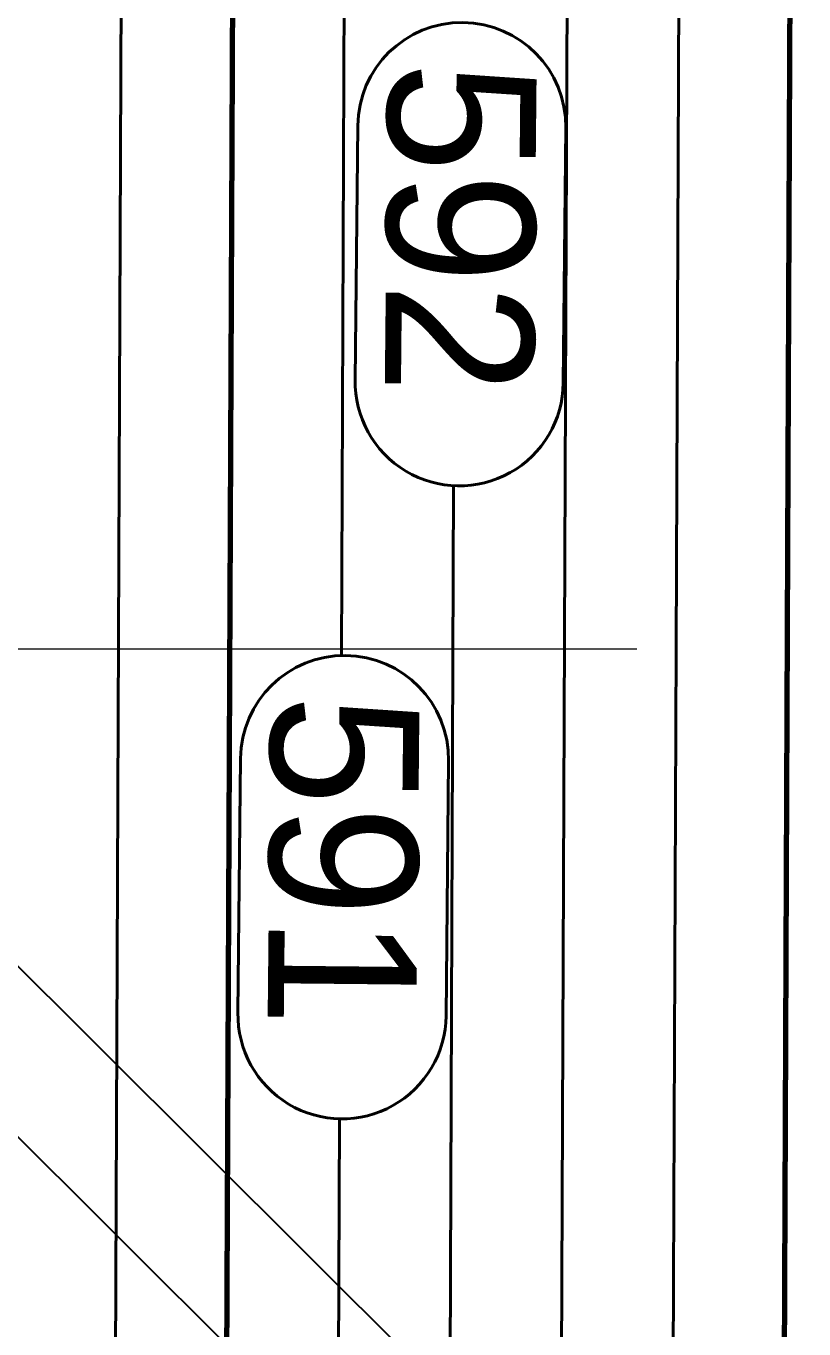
# Model space of a CAD drawing. Header units: inches. Extents: x -5337 to 1057, y 15227 to 19227.
# Drawn here: x -1577.41 to -1556.48, y 18804.12 to 18839.15 of the extents above; entities that cross this region are included whole.
import ezdxf
from ezdxf.enums import TextEntityAlignment as Align

# ---------------------------------------------------------------- set-up
doc = ezdxf.new("R2010")
doc.units = ezdxf.units.IN
doc.header["$LTSCALE"] = 150
doc.header["$MEASUREMENT"] = 0
doc.linetypes.add('HIDDEN', pattern=[0.375, 0.25, -0.125])
for name, color, linetype in [('COMT-MIN', 84, 'Continuous'), ('CONT-MJR', 84, 'Continuous'), ('grid', 7, 'HIDDEN'), ('STORM', 7, 'Continuous')]:
    doc.layers.add(name, color=color, linetype=linetype)
doc.styles.add('Style-ENGINEERING', font='ENGINEERING.shx')

msp = doc.modelspace()

# ---------------------------------------------------------------- linework, layer by layer
at = {"layer": 'COMT-MIN', "color": 5, "linetype": 'Continuous', "lineweight": 40}
for p, q in [((-1568.921, 18822.225), (-1568.654, 18886.951)), ((-1575.047, 18791.568), (-1574.687, 18878.98)), ((-1559.92, 18822.451), (-1559.763, 18860.492)), ((-1563.085, 18782.255), (-1562.815, 18847.803)), ((-1568.551, 18829.642), (-1568.483, 18836.472)), ((-1568.483, 18836.472), (-1568.483, 18836.472)), ((-1568.483, 18836.472), (-1568.483, 18836.472)), ((-1562.884, 18836.416), (-1562.952, 18829.559)), ((-1562.884, 18836.416), (-1562.884, 18836.416)), ((-1562.884, 18836.416), (-1562.884, 18836.416)), ((-1562.884, 18836.416), (-1562.884, 18836.416)), ((-1562.952, 18829.559), (-1562.952, 18829.558)), ((-1562.952, 18829.558), (-1562.952, 18829.559)), ((-1566.081, 18783.286), (-1565.902, 18826.791)), ((-1560.085, 18782.243), (-1559.92, 18822.451)), ((-1571.704, 18812.624), (-1571.636, 18819.454)), ((-1571.636, 18819.454), (-1571.636, 18819.454)), ((-1571.636, 18819.454), (-1571.636, 18819.454)), ((-1566.036, 18819.398), (-1566.105, 18812.541)), ((-1566.036, 18819.398), (-1566.036, 18819.398)), ((-1566.036, 18819.398), (-1566.036, 18819.398)), ((-1566.036, 18819.398), (-1566.036, 18819.398)), ((-1566.105, 18812.541), (-1566.105, 18812.541)), ((-1566.105, 18812.541), (-1566.105, 18812.541)), ((-1569.068, 18786.366), (-1568.972, 18809.77))]:
    msp.add_line(p, q, dxfattribs=at)
for centre, start, end in [((-1565.683, 18836.444), 359.4281, 179.4281), ((-1565.752, 18829.587), 178.8584, 359.4281), ((-1568.836, 18819.426), 359.4281, 179.4281), ((-1568.904, 18812.569), 178.8584, 359.4281)]:
    msp.add_arc(centre, 2.8, start, end, dxfattribs=at)
at = {"layer": 'CONT-MJR', "color": 5, "linetype": 'Continuous', "lineweight": 70}
for p, q in [((-1556.854, 18838.273), (-1556.654, 18886.901)), ((-1572.06, 18788.44), (-1571.824, 18845.6)), ((-1557.085, 18782.23), (-1556.854, 18838.273))]:
    msp.add_line(p, q, dxfattribs=at)
at = {"layer": 'grid', "color": 252, "linetype": 'HIDDEN', "lineweight": 0, "ltscale": 0.6}
msp.add_line((-5228.471, 18822.406), (956.029, 18822.406), dxfattribs=at)
at = {"layer": 'STORM', "color": 5}
for p, q in [((-1584.869, 18821.076), (-1550.167, 18786.545)), ((-1587.101, 18818.712), (-1556.756, 18788.517))]:
    msp.add_line(p, q, dxfattribs=at)

# ---------------------------------------------------------------- texts
at = {"layer": 'COMT-MIN', "color": 5, "linetype": 'Continuous', "lineweight": 40, "style": 'Style-ENGINEERING'}
for s, p in [('592', (-1563.667, 18838.162)), ('591', (-1566.819, 18821.144))]:
    msp.add_text(s, height=4, rotation=269.4281, dxfattribs=at).set_placement(p, align=Align.TOP_LEFT)

doc.saveas('drawing.dxf')
